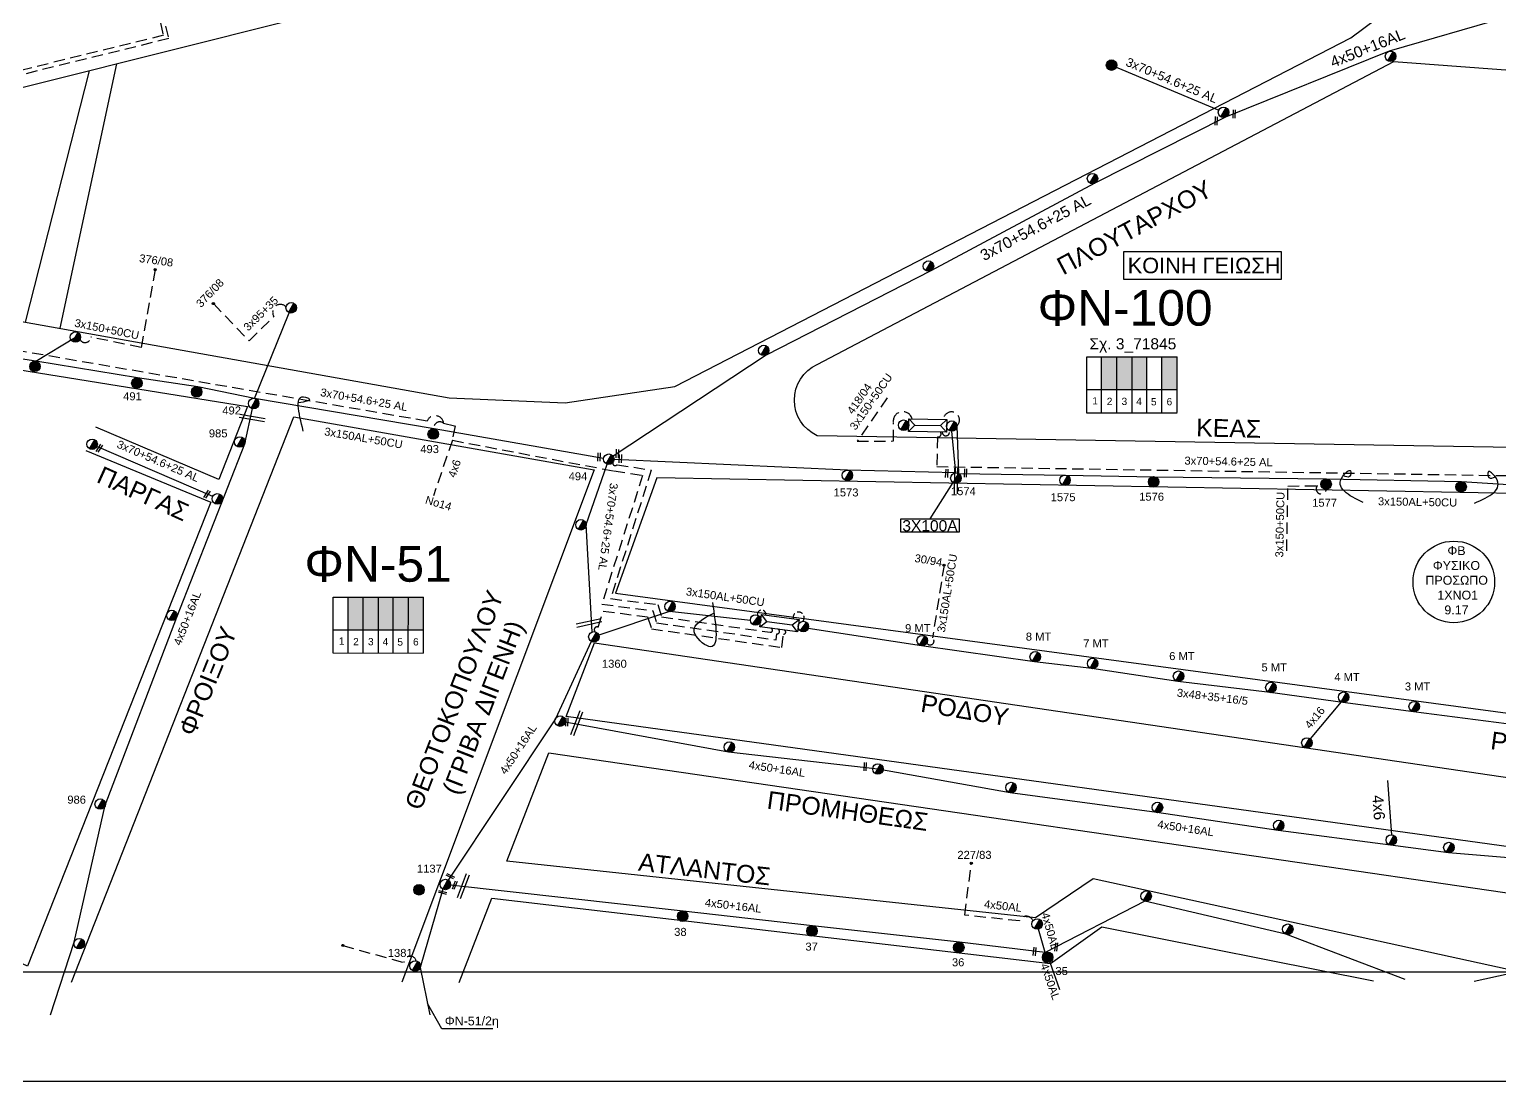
# Model space of a CAD drawing. Header units: millimetres. Extents: x 1421 to 7149, y 887 to 1917.
# Drawn here: x 6074.4 to 6405.1, y 887.4 to 1124.2 of the extents above; entities that cross this region are included whole.
import ezdxf
from ezdxf.enums import TextEntityAlignment as Align

# ---------------------------------------------------------------- set-up
doc = ezdxf.new("R2010")
doc.units = ezdxf.units.MM
doc.linetypes.add('DASHED', pattern=[19.05, 12.7, -6.35])
for name, color, linetype in [('3x150+35', 7, 'DASHED'), ('3x48+35+16_5', 7, 'Continuous'), ('4x6', 7, 'SYN_LINE'), ('Pillar', 7, 'Continuous'), ('Pillar OTE', 7, 'Continuous'), ('Άγνωστα', 7, 'Continuous'), ('Γυμνά εναέρια ΧΤ (3Φ) 4x50AL', 7, 'Continuous'), ('Γυμνά εναέρια ΧΤ και ΦΟΠ (3Φ)   4x50+16AL', 7, 'Continuous'), ('Εναέρια παροχή ΧΤ 4x16', 7, 'SYN_LINE'), ('Επιγραφές - Σχήματα', 7, 'Continuous'), ('Καλωδια Χ.Τ 3x95+35', 7, 'DASHED'), ('Καλώδια ΧΤ   3x150+50CU', 7, 'DASHED'), ('Καλώδια ΧΤ   3x150AL+50CU', 7, 'DASHED'), ('Μηχανική τομή', 7, 'Continuous'), ('Στύλος Ξύλινος', 7, 'Continuous'), ('Στύλος Ξύλινος @ 1', 7, 'Continuous'), ('Στύλος ΦΜ', 7, 'Continuous'), ('Στύλος ΦΜ @ 1', 7, 'Continuous'), ('Συνδέσεις', 7, 'Continuous'), ('Συνεστραμμένα ΧΤ   3x70+54.6+25 AL', 7, 'SYN_LINE'), ('Τομή', 7, 'Continuous'), ('Υποσταθμός εναέριος 2 στύλων', 7, 'Continuous'), ('Υποσταθμός πόλεως', 7, 'Continuous'), ('Υπόβαθρο ΔΕΗ', 7, 'Continuous'), ('Υπόγεια καλώδια Παροχών ΧΤ   4x50AL', 7, 'DASHED')]:
    doc.layers.add(name, color=color, linetype=linetype)
doc.styles.add('arial', font='arial.ttf')
doc.styles.get("Standard").update_dxf_attribs({"font": 'arial.ttf'})
doc.linetypes.add('SYN_LINE', pattern='A,0.5,-0.0001,["/\\/\\/\\/",Standard,S=0.1,R=0,X=0,Y=-0.05],-0.25', length=0.7501)

# ---------------------------------------------------------------- blocks, each defined once
blk = doc.blocks.new('ΥΠΑΡΧΩΝ ΤΣΙΜΕΝΤΕΝΙΟΣ ΣΤΥΛΟΣ')
at = {"layer": 'Στύλος ΦΜ'}
blk.add_hatch(color=256, dxfattribs=at).paths.add_polyline_path([(-1.29, -2.28, 0.574793), (2.62, 0, 0.268822), (1.3, 2.27)])
blk.add_line((-1.29, -2.28), (1.3, 2.27), dxfattribs=at)
blk.add_circle((0, 0), 2.62, dxfattribs=at)
at = {"layer": 'Στύλος ΦΜ', "flags": 4}
for tag, p in [('ΑΡΙΘΜΟΣ', (-4.68, 8.05)), ('ΤΥΠΟΣ', (-4.91, 3.03))]:
    blk.add_attdef(tag, p, '', height=4, dxfattribs=at)
blk = doc.blocks.new('ΥΠΑΡΧΩΝ ΞΥΛΙΝΟΣ ΣΤΥΛΟΣ')
at = {"layer": 'Στύλος Ξύλινος'}
h = blk.add_hatch(color=256, dxfattribs=at)
h.paths.add_polyline_path([(-2.62, 0, 0.270008), (-1.29, -2.28), (1.3, 2.27, 0.576266)])
h.paths.add_polyline_path([(-1.29, -2.28, 0.574793), (2.62, 0, 0.268822), (1.3, 2.27)])
blk.add_line((-1.29, -2.28), (1.3, 2.27), dxfattribs=at)
blk.add_circle((0, 0), 2.62, dxfattribs=at)
at = {"layer": 'Στύλος Ξύλινος', "flags": 4}
for tag, p in [('ΑΡΙΘΜΟΣ', (-4.91, 8.6)), ('ΤΥΠΟΣ', (-4.85, 3.39))]:
    blk.add_attdef(tag, p, '', height=4, dxfattribs=at)
blk = doc.blocks.new('ΥΠΟΣΤΑΘΜΟΣ ΕΝΑΕΡΙΟΣ ΕΠΙ 2 ΣΤΥΛΩΝ')
at = {"layer": 'Υποσταθμός εναέριος 2 στύλων', "linetype": 'Continuous'}
for points in [[(-11.97, -2.11, 0.574793), (-8.45, -0.07, 0.268822), (-9.64, 1.98)], [(9.68, -2.15, 0.574793), (13.19, -0.1, 0.268822), (12.01, 1.95)]]:
    blk.add_hatch(color=256, dxfattribs=at).paths.add_polyline_path(points)
for p, q in [((-11.97, -2.11), (-9.64, 1.98)), ((9.68, -2.15), (12.01, 1.95))]:
    blk.add_line(p, q, dxfattribs=at)
for centre in [(-10.81, -0.07), (10.84, -0.1)]:
    blk.add_circle(centre, 2.36, dxfattribs=at)
at = {"layer": 'Υποσταθμός πόλεως', "linetype": 'Continuous', "ltscale": 40}
blk.add_lwpolyline([(-8.57, 2.82), (8.57, 2.82), (8.57, -2.82), (-8.57, -2.82)], close=True, dxfattribs=at)
for points in [[(-5.75, 0), (-8.57, 2.82)], [(-8.57, -2.82), (-5.75, 0)], [(-5.75, 0), (5.75, 0)], [(5.75, 0), (8.57, 2.82)], [(8.57, -2.82), (5.75, 0)]]:
    blk.add_lwpolyline(points, dxfattribs=at)
at = {"layer": 'Υποσταθμός εναέριος 2 στύλων', "ltscale": 40, "flags": 1}
for tag, p in [('ΜΕΤΑΣΧΗΜΑΤΙΣΜΟΣ', (14.09, 2.51)), ('ΙΣΧΥΣ', (14.07, -0.28)), ('ΑΡΙΘΜΟΣ', (14.19, -3))]:
    blk.add_attdef(tag, p, '', height=1.8, dxfattribs=at)
blk = doc.blocks.new('_ΣΥΝΔΕΣΗ')
at = {"layer": 'Συνδέσεις', "linetype": 'SYN_LINE', "ltscale": 40}
blk.add_hatch(color=256, dxfattribs=at).paths.add_polyline_path([(0.5, -0.01, 1), (-0.5, -0.01, 1)])
at = {"layer": 'Συνδέσεις'}
blk.add_circle((0, -0.01), 0.5, dxfattribs=at)
blk = doc.blocks.new('ΜΗΧΑΝΙΚΗ ΤΟΜΗ')
at = {"layer": 'Μηχανική τομή', "ltscale": 40}
for p, q in [((-3.7, 1.2), (3.9, 1.2)), ((3.9, -0.4), (-3.7, -0.4))]:
    blk.add_line(p, q, dxfattribs=at)
blk = doc.blocks.new('ΤΟΜΗ')
at = {"layer": 'Τομή', "ltscale": 40}
for p, q in [((10.9, 0.2), (-12.1, 0.2)), ((10.9, -2.6), (-12.1, -2.6))]:
    blk.add_line(p, q, dxfattribs=at)

msp = doc.modelspace()

# ---------------------------------------------------------------- hatches: boundary and pattern name
at = {"layer": 'Pillar', "linetype": 'DASHED', "lineweight": -3, "ltscale": 0.2}
h = msp.add_hatch(color=27, dxfattribs=at)
h.dxf.hatch_style = 1
h.paths.add_polyline_path([(6319.04, 1050.48), (6315.62, 1050.48), (6315.62, 1043.12), (6319.04, 1043.11)])
h = msp.add_hatch(color=1, dxfattribs=at)
h.dxf.hatch_style = 1
h.paths.add_polyline_path([(6322.48, 1050.48), (6319.04, 1050.48), (6319.04, 1043.11), (6322.48, 1043.11)])
h = msp.add_hatch(color=85, dxfattribs=at)
h.dxf.hatch_style = 1
h.paths.add_polyline_path([(6325.88, 1050.48), (6322.48, 1050.48), (6322.48, 1043.11), (6325.88, 1043.11)])
h = msp.add_hatch(color=5, dxfattribs=at)
h.dxf.hatch_style = 1
h.paths.add_polyline_path([(6332.56, 1050.48), (6329.17, 1050.48), (6329.17, 1043.1), (6332.56, 1043.1)])
at = {"layer": 'Καλώδια ΧΤ   3x150+50CU', "linetype": 'DASHED', "lineweight": -3, "ltscale": 0.2}
h = msp.add_hatch(color=5, dxfattribs=at)
h.dxf.hatch_style = 1
h.paths.add_polyline_path([(6149.52, 996.42), (6146.1, 996.42), (6146.1, 989.06), (6149.52, 989.06)])
h = msp.add_hatch(color=2, dxfattribs=at)
h.dxf.hatch_style = 1
h.paths.add_polyline_path([(6156.36, 996.43), (6152.96, 996.43), (6152.96, 989.05), (6156.36, 989.05)])
at = {"layer": 'Καλώδια ΧΤ   3x150AL+50CU', "linetype": 'DASHED', "lineweight": -3, "ltscale": 0.2}
h = msp.add_hatch(color=6, dxfattribs=at)
h.dxf.hatch_style = 1
h.paths.add_polyline_path([(6152.96, 996.42), (6149.52, 996.42), (6149.52, 989.06), (6152.96, 989.05)])
h = msp.add_hatch(color=30, dxfattribs=at)
h.dxf.hatch_style = 1
h.paths.add_polyline_path([(6159.66, 996.42), (6156.26, 996.42), (6156.26, 989.05), (6159.66, 989.04)])
h = msp.add_hatch(color=85, dxfattribs=at)
h.dxf.hatch_style = 1
h.paths.add_polyline_path([(6163.04, 996.42), (6159.65, 996.42), (6159.64, 989.05), (6163.04, 989.04)])

# ---------------------------------------------------------------- linework, layer by layer
at = {"lineweight": -3, "ltscale": 0.1}
for points in [[(4932.72, 1917.4), (7149.36, 1917.4), (7149.36, 887.4), (4932.72, 887.4)], [(5038.25, 1899.55), (6989.1, 1899.55), (6989.1, 911.99), (5038.25, 911.99)]]:
    msp.add_lwpolyline(points, close=True, dxfattribs=at)
at = {"layer": '3x150+35', "color": 5, "lineweight": -3, "ltscale": 0.1}
msp.add_arc((6239.12, 992.54), 0.952, 351.5979, 190.9351, dxfattribs=at)
at = {"layer": '3x150+35', "color": 6, "lineweight": -3, "ltscale": 0.1}
msp.add_arc((6247.44, 991.79), 1.25, 319.3737, 189.5891, dxfattribs=at)
at = {"layer": '3x48+35+16_5', "color": 6, "lineweight": -3, "ltscale": 0.2}
msp.add_lwpolyline([(6446.76, 963.25), (6420.48, 966.11), (6409, 967.57), (6385.76, 970.62), (6369.89, 972.73), (6353.51, 974.92), (6332.76, 977.45), (6313.4, 980.32), (6300.52, 981.83), (6275.08, 985.46), (6249.59, 989.36)], dxfattribs=at)
at = {"layer": '4x6', "color": 2, "linetype": 'DASHED', "lineweight": -3, "ltscale": 0.2}
msp.add_lwpolyline([(6169.55, 1031.7), (6165.28, 1019.19)], dxfattribs=at)
at = {"layer": '4x6', "color": 85, "lineweight": -3, "ltscale": 15}
msp.add_lwpolyline([(6380.9, 942.93), (6379.98, 955.13)], dxfattribs=at)
at = {"layer": 'Pillar', "lineweight": -3, "ltscale": 40}
for points in [[(6312.28, 1037.84), (6312.28, 1050.48), (6332.56, 1050.48)], [(6315.6, 1037.84), (6315.6, 1050.48)], [(6319.04, 1037.83), (6319.04, 1050.48)], [(6322.48, 1037.83), (6322.48, 1050.48)], [(6325.78, 1037.83), (6325.78, 1050.48)], [(6329.17, 1037.82), (6329.17, 1050.48)], [(6332.56, 1037.94), (6332.56, 1050.48)], [(6312.28, 1043.12), (6332.56, 1043.1)], [(6332.56, 1037.81), (6332.56, 1037.81), (6312.28, 1037.84)]]:
    msp.add_lwpolyline(points, dxfattribs=at)
at = {"layer": 'Pillar OTE', "lineweight": -3, "ltscale": 40}
for points in [[(6142.75, 983.78), (6142.75, 996.42), (6163.04, 996.42)], [(6146.08, 983.78), (6146.08, 996.42)], [(6149.52, 983.78), (6149.52, 996.42)], [(6152.96, 983.77), (6152.96, 996.42)], [(6156.26, 983.77), (6156.26, 996.42)], [(6159.64, 983.77), (6159.65, 996.42)], [(6163.04, 983.88), (6163.04, 996.42)], [(6142.75, 989.06), (6163.04, 989.04)], [(6163.04, 983.75), (6163.04, 983.75), (6142.75, 983.78)]]:
    msp.add_lwpolyline(points, dxfattribs=at)
at = {"layer": 'Άγνωστα', "lineweight": -3, "ltscale": 0.1}
for p, q in [((6277.07, 1014.01), (6282.19, 1022.19)), ((6167.16, 899.26), (6163.96, 905.01)), ((6178.63, 899.26), (6167.16, 899.26))]:
    msp.add_line(p, q, dxfattribs=at)
at = {"layer": 'Άγνωστα', "color": 30, "linetype": 'SYN_LINE', "lineweight": -3, "ltscale": 20}
msp.add_lwpolyline([(6125.06, 1041.13), (6132.87, 1060.41)], dxfattribs=at)
at = {"layer": 'Άγνωστα', "color": 30, "lineweight": -3, "ltscale": 0.2}
msp.add_lwpolyline([(6075.84, 1049.49), (6084.76, 1054.93)], dxfattribs=at)
at = {"layer": 'Άγνωστα', "lineweight": -3, "ltscale": 0.1}
msp.add_lwpolyline([(6283.55, 1011), (6270.42, 1011), (6270.42, 1014.01), (6283.55, 1014.01)], close=True, dxfattribs=at)
at = {"layer": 'Άγνωστα', "color": 5, "linetype": 'DASHED', "lineweight": -3, "ltscale": 0.2}
msp.add_lwpolyline([(6144.9, 918.04), (6158.66, 914.18, -0.907423), (6161.39, 914.58)], format="xyb", dxfattribs=at)
at = {"layer": 'Άγνωστα', "lineweight": -3, "ltscale": 0.1}
msp.add_circle((6394.83, 999.83), 9.18, dxfattribs=at)
for points in [[(6136.02, 1033.76), (6136.54, 1041.42), (6137.34, 1041.04), (6134.94, 1040.11)], [(6374.44, 1017.71), (6369.84, 1023.6), (6371.62, 1024.81), (6371.39, 1023.57), (6369.93, 1023.78)], [(6399.48, 1017.55), (6404.27, 1023.29), (6402.53, 1024.56), (6402.72, 1023.31), (6404.18, 1023.48)], [(6228.04, 995.23), (6227.25, 985.31), (6223.96, 988.63), (6228.55, 992.87)]]:
    msp.add_spline(points, degree=3, dxfattribs=at)
at = {"layer": 'Γυμνά εναέρια ΧΤ (3Φ) 4x50AL', "color": 27, "lineweight": -3, "ltscale": 0.2}
for points in [[(6302.93, 916.42), (6301.42, 921.73)], [(6303.96, 914.3), (6306.13, 908.12)]]:
    msp.add_lwpolyline(points, dxfattribs=at)
at = {"layer": 'Γυμνά εναέρια ΧΤ και ΦΟΠ (3Φ)   4x50+16AL', "color": 27, "lineweight": -3, "ltscale": 0.2}
for p, q in [((6221.48, 925.77), (6169.15, 931.62)), ((6325.35, 927.99), (6302.93, 916.42)), ((6357.06, 920.59), (6325.35, 927.99)), ((6250.57, 922.45), (6221.48, 925.77)), ((6283.62, 918.77), (6250.57, 922.45)), ((6383.88, 910.39), (6357.06, 920.59)), ((6302.93, 916.42), (6283.62, 918.77)), ((6407.31, 911.66), (6399.44, 909.91))]:
    msp.add_line(p, q, dxfattribs=at)
at = {"layer": 'Γυμνά εναέρια ΧΤ και ΦΟΠ (3Φ)   4x50+16AL', "color": 1, "linetype": 'Continuous', "lineweight": -3, "ltscale": 0.2}
msp.add_lwpolyline([(6435.88, 1125.61), (6406.78, 1126.94), (6380.28, 1119.23), (6343.46, 1104.41)], dxfattribs=at)
at = {"layer": 'Γυμνά εναέρια ΧΤ και ΦΟΠ (3Φ)   4x50+16AL', "color": 5, "lineweight": -3, "ltscale": 0.2}
for points in [[(6079.13, 902.39), (6084.5, 918.8), (6091.48, 949.59), (6107.55, 991.89), (6122.84, 1030.89), (6124.61, 1038.82)], [(6200.79, 986.44), (6192.72, 969.01), (6168.63, 932.73)], [(6167.4, 930.73), (6162.31, 913.1), (6164.49, 902.43)]]:
    msp.add_lwpolyline(points, dxfattribs=at)
at = {"layer": 'Γυμνά εναέρια ΧΤ και ΦΟΠ (3Φ)   4x50+16AL', "color": 5, "linetype": 'SYN_LINE', "lineweight": -3, "ltscale": 20}
msp.add_lwpolyline([(6236.6, 991.17), (6218.39, 993.14), (6202.49, 987.83)], dxfattribs=at)
at = {"layer": 'Γυμνά εναέρια ΧΤ και ΦΟΠ (3Φ)   4x50+16AL', "color": 85, "lineweight": -3, "ltscale": 0.2}
msp.add_lwpolyline([(6425.1, 936.24), (6393.62, 938.9), (6380.61, 940.59), (6355.29, 943.88), (6328, 947.93), (6295.06, 952.4), (6265.28, 957.73), (6231.68, 961.51), (6194.94, 968.3)], dxfattribs=at)
at = {"layer": 'Εναέρια παροχή ΧΤ 4x16', "color": 6, "lineweight": -3, "ltscale": 12}
msp.add_lwpolyline([(6369.46, 972.87), (6362.52, 964.51)], dxfattribs=at)
at = {"layer": 'Εναέρια παροχή ΧΤ 4x16', "color": 27, "linetype": 'DASHED', "lineweight": -3, "ltscale": 0.2}
msp.add_arc((6281.83, 1036.28), 1.81, 312.809, 176.3853, dxfattribs=at)
at = {"layer": 'Επιγραφές - Σχήματα', "color": 190, "lineweight": -3}
msp.add_lwpolyline([(6320.51, 1067.95), (6356.03, 1067.95), (6356.03, 1074.13), (6320.51, 1074.13)], close=True, dxfattribs=at)
at = {"layer": 'Καλωδια Χ.Τ 3x95+35', "color": 30, "lineweight": -3, "ltscale": 0.2}
msp.add_lwpolyline([(6115.79, 1062.46), (6123.82, 1054.07), (6129.4, 1059.59, -0.909891), (6132.15, 1061.72)], format="xyb", dxfattribs=at)
at = {"layer": 'Καλώδια ΧΤ   3x150+50CU', "color": 1, "lineweight": -3, "ltscale": 0.2}
msp.add_lwpolyline([(6186.89, 1171.83), (6189.82, 1160.53), (6116.92, 1142.3), (6112.2, 1143.49), (6100.32, 1140.47), (6104.54, 1122.82), (6055.67, 1110.78, 0.466732), (6048.18, 1108.14), (6020.09, 1101.24, 0.494458), (6009.64, 1097.95), (5964.13, 1086.53, 0.756261), (5963.12, 1075.83), (5967.22, 1075.04)], format="xyb", dxfattribs=at)
at = {"layer": 'Καλώδια ΧΤ   3x150+50CU', "color": 151, "lineweight": -3, "ltscale": 0.2}
msp.add_lwpolyline([(6188.09, 1172.14), (6191.25, 1159.86), (6116.92, 1141.27), (6112.2, 1142.46), (6101.52, 1139.74), (6105.74, 1122.08), (6055.49, 1109.71, 0.533894), (6048.97, 1107.3), (6019.86, 1100.16, 0.546117), (6010.43, 1097.11), (5964.34, 1085.56, 0.751527), (5963.4, 1076.8), (5977.01, 1074.17, -0.518363), (5978.01, 1070.83)], format="xyb", dxfattribs=at)
at = {"layer": 'Καλώδια ΧΤ   3x150+50CU', "color": 30, "lineweight": -3, "ltscale": 0.2}
msp.add_lwpolyline([(6102.7, 1070.1), (6099.55, 1052.61), (6088.24, 1054.89, -0.746161), (6085.79, 1054.37)], format="xyb", dxfattribs=at)
at = {"layer": 'Καλώδια ΧΤ   3x150+50CU', "color": 5, "lineweight": -3, "ltscale": 0.2}
msp.add_lwpolyline([(6267.35, 1041.22), (6260.61, 1031.5), (6268.76, 1031.54), (6268.76, 1035.74, -0.946256), (6272.96, 1036.51)], format="xyb", dxfattribs=at)
at = {"layer": 'Καλώδια ΧΤ   3x150+50CU', "color": 27, "lineweight": -3, "ltscale": 0.2}
msp.add_lwpolyline([(6357.23, 1006.85), (6357.52, 1021.41), (6364.13, 1021.49, 1.365995), (6366.14, 1020.65)], format="xyb", dxfattribs=at)
at = {"layer": 'Καλώδια ΧΤ   3x150+50CU', "color": 1, "lineweight": -3, "ltscale": 0.2}
msp.add_arc((6280.57, 1033.52), 0.81, 175.7759, 27.0018, dxfattribs=at)
at = {"layer": 'Καλώδια ΧΤ   3x150AL+50CU', "color": 2, "lineweight": -3, "ltscale": 0.2}
for points in [[(6163.86, 1036), (6045.69, 1056.39, 0.922969), (6043.76, 1055.43)], [(6163.86, 1036, -0.787497), (6167.59, 1035.53), (6170.15, 1034.96), (6169.55, 1031.7), (6205.85, 1024.81), (6212.34, 1023.79), (6203.17, 994.81), (6214.63, 993.35), (6215.48, 990.64), (6242.36, 986.8), (6242.54, 988.16, 0.998894), (6242.69, 989.21)]]:
    msp.add_lwpolyline(points, format="xyb", dxfattribs=at)
at = {"layer": 'Καλώδια ΧΤ   3x150AL+50CU', "color": 85, "linetype": 'DASHED', "lineweight": -3, "ltscale": 0.2}
msp.add_lwpolyline([(6279.3, 1033.59, -0.735611), (6278.7, 1032.45), (6278.53, 1025.79), (6476.75, 1022.64), (6485.34, 1010.73), (6484.4, 1009.65), (6491.92, 1003.33), (6493.72, 1004.72, 0.836321), (6494.68, 1005.47)], format="xyb", dxfattribs=at)
at = {"layer": 'Καλώδια ΧΤ   3x150AL+50CU', "color": 30, "lineweight": -3, "ltscale": 0.2}
msp.add_lwpolyline([(6205.64, 1026.67, 0.790144), (6206.6, 1026.21), (6214.3, 1025), (6205.14, 996.07), (6215.77, 994.72), (6216.63, 991.99), (6241.08, 988.5), (6241.08, 988.5, 0.932706), (6241.2, 989.41)], format="xyb", dxfattribs=at)
at = {"layer": 'Καλώδια ΧΤ   3x150AL+50CU', "color": 6, "lineweight": -3, "ltscale": 0.2}
msp.add_lwpolyline([(6280.16, 1003.6), (6277.54, 987.24, -1.208359), (6276.28, 986.06)], format="xyb", dxfattribs=at)
at = {"layer": 'Καλώδια ΧΤ   3x150AL+50CU', "color": 85, "lineweight": -3, "ltscale": 0.2}
msp.add_lwpolyline([(6201.72, 988.59, -0.909534), (6202.33, 989.64), (6203.5, 993.26), (6213.48, 991.98), (6214.33, 989.28), (6243.65, 985.1), (6244.05, 988.08, 0.929944), (6244.17, 989.01)], format="xyb", dxfattribs=at)
at = {"layer": 'Καλώδια ΧΤ   3x150AL+50CU', "color": 2, "lineweight": -3, "ltscale": 0.2}
msp.add_arc((6166.73, 1034.53), 1.32, 49.4133, 191.5102, dxfattribs=at)
at = {"layer": 'Συνεστραμμένα ΧΤ   3x70+54.6+25 AL', "color": 1, "linetype": 'SYN_LINE', "lineweight": -3, "ltscale": 20}
for points in [[(6317.84, 1116.11), (6341.94, 1105.96)], [(6343.46, 1104.41), (6314.08, 1089.53), (6277.21, 1069.86), (6240.13, 1050.88), (6205.73, 1028.09)]]:
    msp.add_lwpolyline(points, dxfattribs=at)
at = {"layer": 'Συνεστραμμένα ΧΤ   3x70+54.6+25 AL', "color": 30, "lineweight": -3, "ltscale": 20}
msp.add_lwpolyline([(6203.58, 1027.58), (6165.44, 1034.27), (6125.06, 1041.13), (6112.27, 1043.75), (6098.76, 1045.73), (6075.84, 1049.49), (6044.64, 1054.23)], dxfattribs=at)
at = {"layer": 'Συνεστραμμένα ΧΤ   3x70+54.6+25 AL', "color": 1, "lineweight": -3, "ltscale": 10, "flags": 128}
msp.add_lwpolyline([(6281.87, 1033.72), (6282.71, 1024.36)], dxfattribs=at)
at = {"layer": 'Συνεστραμμένα ΧΤ   3x70+54.6+25 AL', "color": 27, "lineweight": -3, "ltscale": 10}
msp.add_lwpolyline([(6283.06, 1034.95), (6283.4, 1024.21)], dxfattribs=at)
at = {"layer": 'Συνεστραμμένα ΧΤ   3x70+54.6+25 AL', "color": 5, "lineweight": -3, "ltscale": 20}
msp.add_lwpolyline([(6115.65, 1019.08), (6089.6, 1030.33)], dxfattribs=at)
at = {"layer": 'Συνεστραμμένα ΧΤ   3x70+54.6+25 AL', "color": 27, "lineweight": -3, "ltscale": 20}
msp.add_lwpolyline([(6283.4, 1024.21), (6307.45, 1023.87), (6327.51, 1023.5), (6366.17, 1023.01), (6396.55, 1022.41), (6408.23, 1021.68), (6429.9, 1022.05), (6457.33, 1021.37), (6474.79, 1021.16), (6514.63, 1030.13)], dxfattribs=at)
at = {"layer": 'Συνεστραμμένα ΧΤ   3x70+54.6+25 AL', "color": 85, "lineweight": -3, "ltscale": 20}
msp.add_lwpolyline([(6200.99, 988.57), (6199.65, 1012.74), (6204.36, 1026.33)], dxfattribs=at)
at = {"layer": 'Συνεστραμμένα ΧΤ   3x70+54.6+25 AL', "color": 1, "lineweight": -3, "ltscale": 20, "flags": 128}
msp.add_lwpolyline([(6282.71, 1024.36), (6258.45, 1024.99), (6205.93, 1027.39)], dxfattribs=at)
at = {"layer": 'Υπόβαθρο ΔΕΗ', "lineweight": -3, "ltscale": 0.2}
msp.add_lwpolyline([(6383.34, 1131.02, 0.083198), (6390.55, 1175.34, 0.089178), (6386.84, 1189.81), (5964.69, 1083.95, 0.847432), (5964.69, 1077.69), (6168.83, 1041.26), (6194.95, 1040.11), (6219.57, 1043.82), (6371.65, 1122.23)], format="xyb", close=True, dxfattribs=at)
for points in [[(6087.89, 1114.84), (6073.48, 1058.28)], [(6094.04, 1116.38), (6081.23, 1056.9)], [(6564.35, 1099.05), (6539.42, 1081.67), (6497.6, 1028.59), (6251.62, 1032.73)], [(6087.07, 1029.37), (6115.23, 1017.74), (6074, 913.38), (6025.53, 936.01), (6051.69, 1050.88), (6123.44, 1039.3), (6117.06, 1022.9), (6089.32, 1034.64)], [(6083.87, 909.74), (6133.86, 1036.99), (6201.42, 1025.05), (6158.22, 909.77)], [(6407.06, 912.66), (6313.73, 933.02), (6300.7, 924.27), (6181.82, 937.03), (6191.24, 961.35), (6419.13, 928.11), (6407.06, 912.66)], [(6171.1, 909.69), (6178.42, 928.64), (6304.08, 914.01), (6315.65, 922.24), (6376.76, 910.05)]]:
    msp.add_lwpolyline(points, dxfattribs=at)
msp.add_lwpolyline([(6251.62, 1032.73, -0.641343), (6251.62, 1048.74), (6381.35, 1116.94), (6562.49, 1103.45)], format="xyb", dxfattribs=at)
for points in [[(6478.29, 1018.48), (6215.55, 1023.24), (6206.24, 997.29), (6447.69, 964.8), (6483.81, 1010.7)], [(6435.38, 951.61), (6435.79, 949.92), (6426.2, 937.63), (6195.12, 969.52), (6201.53, 986.15)]]:
    msp.add_lwpolyline(points, close=True, dxfattribs=at)
at = {"layer": 'Υπόγεια καλώδια Παροχών ΧΤ   4x50AL', "color": 27, "lineweight": -3, "ltscale": 0.2}
msp.add_lwpolyline([(6300.18, 923.6, 0.677315), (6297.12, 923.55), (6284.84, 924.86), (6286.28, 936.54)], format="xyb", dxfattribs=at)

# ---------------------------------------------------------------- block references
at = {"layer": 'Μηχανική τομή', "lineweight": -3}
for p, xscale, yscale, zscale, rotation in [((6345.33, 1105.16), 0.2500000000000124, 0.2500000000000124, 0.2500000000000124, 267.6485671368781), ((6341.26, 1103.59), 0.2500000000000124, 0.2500000000000124, 0.2500000000000124, 267.6485671368781), ((6090.07, 1029.97), 0.250000000000017, 0.250000000000017, 0.250000000000017, 236.3395856445747), ((6202.45, 1027.97), 0.2500000000000124, 0.2500000000000124, 0.2500000000000124, 267.6485671368781), ((6206.56, 1028.75), 0.2500000000000124, 0.2500000000000124, 0.2500000000000124, 267.6485671368781), ((6207.25, 1027.6), 0.2500000000000124, 0.2500000000000124, 0.2500000000000124, 267.6485671368781), ((6280.66, 1024.31), 0.2500000000000124, 0.2500000000000124, 0.2500000000000124, 267.6485671368781), ((6284.87, 1024.36), 0.2500000000000124, 0.2500000000000124, 0.2500000000000124, 267.6485671368781), ((6114.28, 1019.62), 0.250000000000017, 0.250000000000017, 0.250000000000017, 236.3395856445747), ((6195.2, 968.34), 0.2500000000000124, 0.2500000000000124, 0.2500000000000124, 267.6485671368781), ((6262.32, 958.3), 0.2500000000000124, 0.2500000000000124, 0.2500000000000124, 267.6485671368781), ((6169.14, 933.7), 0.2500000000002099, 0.2500000000002099, 0.2500000000002099, 153.8079581417722), ((6167.42, 930.07), 0.250000000000051, 0.250000000000051, 0.250000000000051, 164.2775922749326), ((6170, 931.65), 0.2500000000002229, 0.2500000000002229, 0.2500000000002229, 248.4467090581276), ((6300.63, 916.63), 0.250000000000208, 0.250000000000208, 0.250000000000208, 84.3788264927295), ((6305.48, 917.65), 0.250000000000208, 0.250000000000208, 0.250000000000208, 84.3788264927295)]:
    msp.add_blockref('ΜΗΧΑΝΙΚΗ ΤΟΜΗ', p, dxfattribs=dict(at, xscale=xscale, yscale=yscale, zscale=zscale, rotation=rotation))
at = {"layer": 'Στύλος Ξύλινος @ 1', "lineweight": -3, "ltscale": 40, "xscale": 0.4499999999998181, "yscale": 0.4499999999998181, "zscale": 0.4499999999998181}
for p in [(6317.84, 1116.11), (6075.65, 1048.32), (6112.04, 1042.59), (6396.47, 1021.23), (6162.05, 930.56)]:
    msp.add_blockref('ΥΠΑΡΧΩΝ ΞΥΛΙΝΟΣ ΣΤΥΛΟΣ', p, dxfattribs=at)
at = {"layer": 'Στύλος Ξύλινος @ 1', "lineweight": -3, "ltscale": 40}
ref = msp.add_blockref('ΥΠΑΡΧΩΝ ΞΥΛΙΝΟΣ ΣΤΥΛΟΣ', (6098.59, 1044.57), dxfattribs=dict(at, xscale=0.4499999999998181, yscale=0.4499999999998181, zscale=0.4499999999998181))
ref.add_attrib('ΑΡΙΘΜΟΣ', '491', (6095.5, 1040.7), dxfattribs={"layer": 'Στύλος Ξύλινος', "height": 1.8, "flags": 4})
ref = msp.add_blockref('ΥΠΑΡΧΩΝ ΞΥΛΙΝΟΣ ΣΤΥΛΟΣ', (6165.24, 1033.1), dxfattribs=dict(at, xscale=0.4499999999998181, yscale=0.4499999999998181, zscale=0.4499999999998181))
ref.add_attrib('ΑΡΙΘΜΟΣ', '493', (6162.34, 1028.82), dxfattribs={"layer": 'Στύλος Ξύλινος', "height": 1.8, "flags": 4})
ref = msp.add_blockref('ΥΠΑΡΧΩΝ ΞΥΛΙΝΟΣ ΣΤΥΛΟΣ', (6327.29, 1022.35), dxfattribs=dict(at, xscale=0.4499999999998181, yscale=0.4499999999998181, zscale=0.4499999999998181))
ref.add_attrib('ΑΡΙΘΜΟΣ', '1576', (6324.05, 1018.11), dxfattribs={"layer": 'Στύλος Ξύλινος', "height": 1.8, "flags": 4})
ref = msp.add_blockref('ΥΠΑΡΧΩΝ ΞΥΛΙΝΟΣ ΣΤΥΛΟΣ', (6366.1, 1021.83), dxfattribs=dict(at, xscale=0.4499999999998181, yscale=0.4499999999998181, zscale=0.4499999999998181))
ref.add_attrib('ΑΡΙΘΜΟΣ', '1577', (6362.97, 1016.75), dxfattribs={"layer": 'Στύλος Ξύλινος', "height": 1.8, "flags": 4})
ref = msp.add_blockref('ΥΠΑΡΧΩΝ ΞΥΛΙΝΟΣ ΣΤΥΛΟΣ', (6221.35, 924.6), dxfattribs=dict(at, xscale=0.4499999999998181, yscale=0.4499999999998181, zscale=0.4499999999998181))
ref.add_attrib('ΑΡΙΘΜΟΣ', '38', (6219.45, 920.19), dxfattribs={"layer": 'Στύλος Ξύλινος', "height": 1.8, "flags": 4})
ref = msp.add_blockref('ΥΠΑΡΧΩΝ ΞΥΛΙΝΟΣ ΣΤΥΛΟΣ', (6250.44, 921.28), dxfattribs=dict(at, xscale=0.4499999999998181, yscale=0.4499999999998181, zscale=0.4499999999998181))
ref.add_attrib('ΑΡΙΘΜΟΣ', '37', (6248.97, 916.87), dxfattribs={"layer": 'Στύλος Ξύλινος', "height": 1.8, "flags": 4})
ref = msp.add_blockref('ΥΠΑΡΧΩΝ ΞΥΛΙΝΟΣ ΣΤΥΛΟΣ', (6283.48, 917.6), dxfattribs=dict(at, xscale=0.4499999999998181, yscale=0.4499999999998181, zscale=0.4499999999998181))
ref.add_attrib('ΑΡΙΘΜΟΣ', '36', (6281.93, 913.35), dxfattribs={"layer": 'Στύλος Ξύλινος', "height": 1.8, "flags": 4})
ref = msp.add_blockref('ΥΠΑΡΧΩΝ ΞΥΛΙΝΟΣ ΣΤΥΛΟΣ', (6303.47, 915.37), dxfattribs=dict(at, xscale=0.4499999999998181, yscale=0.4499999999998181, zscale=0.4499999999998181))
ref.add_attrib('ΑΡΙΘΜΟΣ', '35', (6305.22, 911.39), dxfattribs={"layer": 'Στύλος Ξύλινος', "height": 1.8, "flags": 4})
at = {"layer": 'Στύλος ΦΜ @ 1', "lineweight": -3, "ltscale": 40, "xscale": 0.4499999999998181, "yscale": 0.4499999999998181, "zscale": 0.4499999999998181}
for p in [(6380.6, 1118.1), (6343.02, 1105.5), (6313.55, 1090.58), (6276.65, 1070.9), (6133.31, 1061.51), (6084.76, 1054.93), (6239.59, 1051.93), (6088.52, 1030.8), (6116.68, 1018.52), (6198.47, 1012.68), (6218.52, 994.31), (6106.45, 992.3), (6193.79, 968.51), (6231.85, 962.67), (6361.77, 963.6), (6265.28, 957.73), (6295.22, 953.57), (6328.17, 949.09), (6355.44, 945.05), (6380.76, 941.76), (6393.72, 940.07), (6325.61, 929.14), (6301.1, 922.86), (6357.48, 921.69), (6085.62, 918.44)]:
    msp.add_blockref('ΥΠΑΡΧΩΝ ΤΣΙΜΕΝΤΕΝΙΟΣ ΣΤΥΛΟΣ', p, dxfattribs=at)
at = {"layer": 'Στύλος ΦΜ @ 1', "lineweight": -3, "ltscale": 40}
ref = msp.add_blockref('ΥΠΑΡΧΩΝ ΤΣΙΜΕΝΤΕΝΙΟΣ ΣΤΥΛΟΣ', (6124.86, 1039.97), dxfattribs=dict(at, xscale=0.4499999999998181, yscale=0.4499999999998181, zscale=0.4499999999998181))
ref.add_attrib('ΑΡΙΘΜΟΣ', '492', (6117.81, 1037.51), dxfattribs={"layer": 'Στύλος ΦΜ', "height": 1.8, "flags": 4})
ref = msp.add_blockref('ΥΠΑΡΧΩΝ ΤΣΙΜΕΝΤΕΝΙΟΣ ΣΤΥΛΟΣ', (6121.74, 1031.32), dxfattribs=dict(at, xscale=0.4499999999998181, yscale=0.4499999999998181, zscale=0.4499999999998181))
ref.add_attrib('ΑΡΙΘΜΟΣ', '985', (6114.78, 1032.36), dxfattribs={"layer": 'Στύλος ΦΜ', "height": 1.8, "flags": 4})
ref = msp.add_blockref('ΥΠΑΡΧΩΝ ΤΣΙΜΕΝΤΕΝΙΟΣ ΣΤΥΛΟΣ', (6204.75, 1027.44), dxfattribs=dict(at, xscale=0.4499999999998181, yscale=0.4499999999998181, zscale=0.4499999999998181))
ref.add_attrib('ΑΡΙΘΜΟΣ', '494', (6195.71, 1022.7), dxfattribs={"layer": 'Στύλος ΦΜ', "height": 1.8, "flags": 4})
ref = msp.add_blockref('ΥΠΑΡΧΩΝ ΤΣΙΜΕΝΤΕΝΙΟΣ ΣΤΥΛΟΣ', (6258.42, 1023.82), dxfattribs=dict(at, xscale=0.4499999999998181, yscale=0.4499999999998181, zscale=0.4499999999998181))
ref.add_attrib('ΑΡΙΘΜΟΣ', '1573', (6255.32, 1019.07), dxfattribs={"layer": 'Στύλος ΦΜ', "height": 1.8, "flags": 4})
ref = msp.add_blockref('ΥΠΑΡΧΩΝ ΤΣΙΜΕΝΤΕΝΙΟΣ ΣΤΥΛΟΣ', (6282.81, 1023.19), dxfattribs=dict(at, xscale=0.4499999999998181, yscale=0.4499999999998181, zscale=0.4499999999998181))
ref.add_attrib('ΑΡΙΘΜΟΣ', '1574', (6281.71, 1019.35), dxfattribs={"layer": 'Στύλος ΦΜ', "height": 1.8, "flags": 4})
ref = msp.add_blockref('ΥΠΑΡΧΩΝ ΤΣΙΜΕΝΤΕΝΙΟΣ ΣΤΥΛΟΣ', (6307.37, 1022.7), dxfattribs=dict(at, xscale=0.4499999999998181, yscale=0.4499999999998181, zscale=0.4499999999998181))
ref.add_attrib('ΑΡΙΘΜΟΣ', '1575', (6304.14, 1018), dxfattribs={"layer": 'Στύλος ΦΜ', "height": 1.8, "flags": 4})
ref = msp.add_blockref('ΥΠΑΡΧΩΝ ΤΣΙΜΕΝΤΕΝΙΟΣ ΣΤΥΛΟΣ', (6275.25, 986.63), dxfattribs=dict(at, xscale=0.4499999999998181, yscale=0.4499999999998181, zscale=0.4499999999998181))
ref.add_attrib('ΑΡΙΘΜΟΣ', '9 MT', (6271.39, 988.53), dxfattribs={"layer": 'Στύλος ΦΜ', "height": 1.8, "flags": 4})
ref = msp.add_blockref('ΥΠΑΡΧΩΝ ΤΣΙΜΕΝΤΕΝΙΟΣ ΣΤΥΛΟΣ', (6201.38, 987.46), dxfattribs=dict(at, xscale=0.4499999999998181, yscale=0.4499999999998181, zscale=0.4499999999998181))
ref.add_attrib('ΑΡΙΘΜΟΣ', '1360', (6203.2, 980.52), dxfattribs={"layer": 'Στύλος ΦΜ', "height": 1.8, "flags": 4})
ref = msp.add_blockref('ΥΠΑΡΧΩΝ ΤΣΙΜΕΝΤΕΝΙΟΣ ΣΤΥΛΟΣ', (6300.66, 983), dxfattribs=dict(at, xscale=0.4499999999998181, yscale=0.4499999999998181, zscale=0.4499999999998181))
ref.add_attrib('ΑΡΙΘΜΟΣ', '8 MT', (6298.55, 986.63), dxfattribs={"layer": 'Στύλος ΦΜ', "height": 1.8, "flags": 4})
ref = msp.add_blockref('ΥΠΑΡΧΩΝ ΤΣΙΜΕΝΤΕΝΙΟΣ ΣΤΥΛΟΣ', (6313.57, 981.48), dxfattribs=dict(at, xscale=0.4499999999998181, yscale=0.4499999999998181, zscale=0.4499999999998181))
ref.add_attrib('ΑΡΙΘΜΟΣ', '7 MT', (6311.47, 985.11), dxfattribs={"layer": 'Στύλος ΦΜ', "height": 1.8, "flags": 4})
ref = msp.add_blockref('ΥΠΑΡΧΩΝ ΤΣΙΜΕΝΤΕΝΙΟΣ ΣΤΥΛΟΣ', (6332.9, 978.62), dxfattribs=dict(at, xscale=0.4499999999998181, yscale=0.4499999999998181, zscale=0.4499999999998181))
ref.add_attrib('ΑΡΙΘΜΟΣ', '6 MT', (6330.8, 982.24), dxfattribs={"layer": 'Στύλος ΦΜ', "height": 1.8, "flags": 4})
ref = msp.add_blockref('ΥΠΑΡΧΩΝ ΤΣΙΜΕΝΤΕΝΙΟΣ ΣΤΥΛΟΣ', (6353.67, 976.09), dxfattribs=dict(at, xscale=0.4499999999998181, yscale=0.4499999999998181, zscale=0.4499999999998181))
ref.add_attrib('ΑΡΙΘΜΟΣ', '5 MT', (6351.56, 979.71), dxfattribs={"layer": 'Στύλος ΦΜ', "height": 1.8, "flags": 4})
ref = msp.add_blockref('ΥΠΑΡΧΩΝ ΤΣΙΜΕΝΤΕΝΙΟΣ ΣΤΥΛΟΣ', (6370.04, 973.89), dxfattribs=dict(at, xscale=0.4499999999998181, yscale=0.4499999999998181, zscale=0.4499999999998181))
ref.add_attrib('ΑΡΙΘΜΟΣ', '4 MT', (6367.94, 977.52), dxfattribs={"layer": 'Στύλος ΦΜ', "height": 1.8, "flags": 4})
ref = msp.add_blockref('ΥΠΑΡΧΩΝ ΤΣΙΜΕΝΤΕΝΙΟΣ ΣΤΥΛΟΣ', (6385.91, 971.78), dxfattribs=dict(at, xscale=0.4499999999998181, yscale=0.4499999999998181, zscale=0.4499999999998181))
ref.add_attrib('ΑΡΙΘΜΟΣ', '3 MT', (6383.81, 975.41), dxfattribs={"layer": 'Στύλος ΦΜ', "height": 1.8, "flags": 4})
ref = msp.add_blockref('ΥΠΑΡΧΩΝ ΤΣΙΜΕΝΤΕΝΙΟΣ ΣΤΥΛΟΣ', (6090.33, 949.85), dxfattribs=dict(at, xscale=0.4499999999998181, yscale=0.4499999999998181, zscale=0.4499999999998181))
ref.add_attrib('ΑΡΙΘΜΟΣ', '986', (6082.94, 949.94), dxfattribs={"layer": 'Στύλος ΦΜ', "height": 1.8, "flags": 4})
ref = msp.add_blockref('ΥΠΑΡΧΩΝ ΤΣΙΜΕΝΤΕΝΙΟΣ ΣΤΥΛΟΣ', (6167.98, 931.75), dxfattribs=dict(at, xscale=0.4499999999998181, yscale=0.4499999999998181, zscale=0.4499999999998181))
ref.add_attrib('ΑΡΙΘΜΟΣ', '1137', (6161.59, 934.42), dxfattribs={"layer": 'Στύλος ΦΜ', "height": 1.8, "flags": 4})
ref = msp.add_blockref('ΥΠΑΡΧΩΝ ΤΣΙΜΕΝΤΕΝΙΟΣ ΣΤΥΛΟΣ', (6161.18, 913.42), dxfattribs=dict(at, xscale=0.4499999999998181, yscale=0.4499999999998181, zscale=0.4499999999998181))
ref.add_attrib('ΑΡΙΘΜΟΣ', '1381', (6155.03, 915.46), dxfattribs={"layer": 'Στύλος ΦΜ', "height": 1.8, "flags": 4})
at = {"layer": 'Συνδέσεις', "lineweight": -3, "xscale": 0.4777242751392805, "yscale": 0.4777242751392805, "zscale": 0.4777242751392805}
for p in [(6102.7, 1070.1), (6115.79, 1062.46), (6280.16, 1003.6), (6286.29, 936.54), (6144.91, 918.05)]:
    msp.add_blockref('_ΣΥΝΔΕΣΗ', p, dxfattribs=at)
at = {"layer": 'Τομή', "lineweight": -3}
for p, xscale, yscale, zscale, rotation in [((6124.32, 1036.51), 0.2500000000003363, 0.2500000000003363, 0.2500000000003363, 170.201243480639), ((6282.52, 1022.7), 0.2500000000007357, 0.2500000000007357, 0.2500000000007357, 89.18087173927908), ((6200.19, 990.31), 0.2500000000002991, 0.2500000000002991, 0.2500000000002991, 192.2486155298858), ((6197.8, 967.81), 0.2500000000003888, 0.2500000000003888, 0.2500000000003888, 248.917740558956), ((6172.28, 931.14), 0.2500000000000759, 0.2500000000000759, 0.2500000000000759, 249.6541817393043)]:
    msp.add_blockref('ΤΟΜΗ', p, dxfattribs=dict(at, xscale=xscale, yscale=yscale, zscale=zscale, rotation=rotation))
at = {"layer": 'Υποσταθμός εναέριος 2 στύλων', "lineweight": -3}
for p, xscale, yscale, zscale, rotation in [((6276.47, 1035.04), 0.4999999999999999, 0.4999999999999999, 0.4999999999999999, 359.0350486397219), ((6243.13, 990.57), 0.4999999999999998, 0.4999999999999998, 0.4999999999999998, 352.3360740746936)]:
    msp.add_blockref('ΥΠΟΣΤΑΘΜΟΣ ΕΝΑΕΡΙΟΣ ΕΠΙ 2 ΣΤΥΛΩΝ', p, dxfattribs=dict(at, xscale=xscale, yscale=yscale, zscale=zscale, rotation=rotation))

# ---------------------------------------------------------------- texts
at = {"lineweight": -3, "ltscale": 40, "char_height": 4, "width": 64.8866, "attachment_point": 1, "style": 'arial'}
for s, insert, rotation in [('ΠΛΟΥΤΑΡΧΟΥ', (6305.06, 1072.29), 28.1538), ('ΚΕΑΣ', (6336.93, 1036.59), 358.6275), ('ΠΑΡΓΑΣ', (6090.91, 1026.02), 335.5977), ('ΘΕΟΤΟΚΟΠΟΥΛΟΥ\\P    (ΓΡΙΒΑ ΔΙΓΕΝΗ)', (6158.75, 949.64), 69), ('ΦΡΟΙΞΟΥ', (6107.83, 966.33), 67.9127), ('ΡΟΔΟΥ', (6275.37, 974.6), 350.5004), ('ΡΟΔΟΥ', (6403.45, 966.2), 352.2831), ('ΠΡΟΜΗΘΕΩΣ', (6240.7, 952.82), 352), ('ΑΤΛΑΝΤΟΣ', (6211.7, 938.87), 353.5313)]:
    msp.add_mtext(s, dxfattribs=dict(at, insert=insert, rotation=rotation))
at = {"lineweight": -3, "ltscale": 30, "char_height": 1.63, "width": 11.2573, "attachment_point": 1}
for s, insert in [('1', (6144, 987.34)), ('2', (6147.24, 987.21)), ('3', (6150.57, 987.21)), ('4', (6153.87, 987.21)), ('5', (6157.18, 987.13)), ('6', (6160.7, 987.16))]:
    msp.add_mtext(s, dxfattribs=dict(at, insert=insert))
at = {"layer": 'Pillar', "lineweight": -3, "ltscale": 30, "char_height": 1.63, "width": 11.2573, "attachment_point": 1}
for s, insert in [('1', (6313.52, 1041.4)), ('2', (6316.76, 1041.27)), ('3', (6320.09, 1041.27)), ('4', (6323.39, 1041.27)), ('5', (6326.7, 1041.18)), ('6', (6330.22, 1041.21))]:
    msp.add_mtext(s, dxfattribs=dict(at, insert=insert))
at = {"layer": 'Άγνωστα', "lineweight": -3, "ltscale": 0.1}
for s, height, rotation, p in [(' 4x50+16AL', 2.5, 21.9357, (6374.97, 1119.79)), ('3x70+54.6+25 AL', 2, 337.1559, (6331.39, 1112.7)), ('3x70+54.6+25 AL', 2.5, 28.0795, (6300.72, 1079.57)), ('376/08', 1.8, 351.9607, (6102.94, 1072.18)), ('376/08', 1.8, 46.4337, (6115.02, 1064.84)), ('3x95+35', 1.8, 44.6692, (6126.46, 1060.2)), ('3x150+50CU', 1.8, 348.6255, (6091.84, 1056.72)), ('3x150+50CU', 1.8, 55.281, (6263.73, 1040.4)), ('3x70+54.6+25 AL', 1.8, 350.0656, (6149.68, 1040.84)), ('418/04', 1.8, 55.281, (6261.11, 1041.06)), ('3x150AL+50CU', 1.8, 350.2087, (6149.57, 1032.23)), ('3x70+54.6+25 AL', 1.8, 336.6334, (6103.37, 1027.03)), ('4x6', 1.8, 71.1816, (6170.02, 1025.35)), ('3x70+54.6+25 AL', 1.8, 358.8673, (6344.16, 1026.94)), ('3x70+54.6+25 AL', 1.8, 262.2469, (6204.59, 1012.23)), ('No14', 1.8, 343.6238, (6166.44, 1017.54)), ('3x150+50CU', 1.8, 88.824, (6355.7, 1012.72)), ('3x150AL+50CU', 1.8, 359.0899, (6386.68, 1017.83)), ('30/94', 1.8, 350.2712, (6276.66, 1004.71)), ('3x150AL+50CU', 1.8, 80.9053, (6280.85, 997.31)), ('4x50+16AL', 1.8, 68.597, (6109.93, 991.65)), ('3x150AL+50CU', 1.8, 351.8842, (6230.95, 996.47)), ('3x48+35+16/5', 1.8, 353.0521, (6340.54, 973.98)), ('4x16', 1.8, 50.3068, (6363.55, 969.31)), ('4x50+16AL', 1.8, 56.4214, (6184.35, 962.18)), ('4x50+16AL', 1.8, 351.5536, (6242.59, 957.77)), ('4x6', 2.5, 274.2841, (6377.93, 949.06)), ('4x50+16AL', 1.8, 351.5536, (6334.52, 944.43)), ('4x50+16AL', 1.8, 353.4841, (6232.74, 927)), ('4x50AL', 1.8, 353.9075, (6293.42, 926.93)), ('4x50AL', 1.8, 285.8525, (6304.06, 921.3)), ('4x50AL', 1.8, 289.3476, (6304.05, 909.9))]:
    msp.add_text(s, height=height, rotation=rotation, dxfattribs=at).set_placement(p, align=Align.MIDDLE_CENTER)
for s, height, p in [('Σχ. 3_71845', 2.5, (6322.64, 1053.41)), ('3X100A', 2.5, (6276.99, 1012.48)), ('227/83', 1.8, (6287, 938.42))]:
    msp.add_text(s, height=height, dxfattribs=at).set_placement(p, align=Align.MIDDLE_CENTER)
at = {"layer": 'Άγνωστα', "lineweight": -3, "ltscale": 0.1, "char_height": 2, "attachment_point": 1}
for s, insert, width in [('\\pi5.2653;ΦΒ \\P\\pi1.9836;ΦΥΣΙΚΟ \\P\\pi0.3233;ΠΡΟΣΩΠΟ\\P\\pi3.0068;1ΧΝΟ1\\P\\pi4.5818;9.17', (6388.12, 1007.87), 14.3587), ('ΦN-51/2η', (6167.85, 902.04), 6.1629)]:
    msp.add_mtext(s, dxfattribs=dict(at, insert=insert, width=width))
at = {"layer": 'Επιγραφές - Σχήματα', "color": 190, "lineweight": -3, "insert": (6321.47, 1072.78), "char_height": 3.5, "width": 35.1311, "attachment_point": 1}
msp.add_mtext('KOINH ΓΕΙΩΣΗ', dxfattribs=at)
at = {"layer": 'Υπόβαθρο ΔΕΗ', "lineweight": -3, "char_height": 8, "width": 84.6573, "attachment_point": 1}
for s, insert in [('ΦN-100', (6301.2, 1065.49)), ('ΦN-51', (6136.27, 1007.88))]:
    msp.add_mtext(s, dxfattribs=dict(at, insert=insert))

doc.saveas('drawing.dxf')
